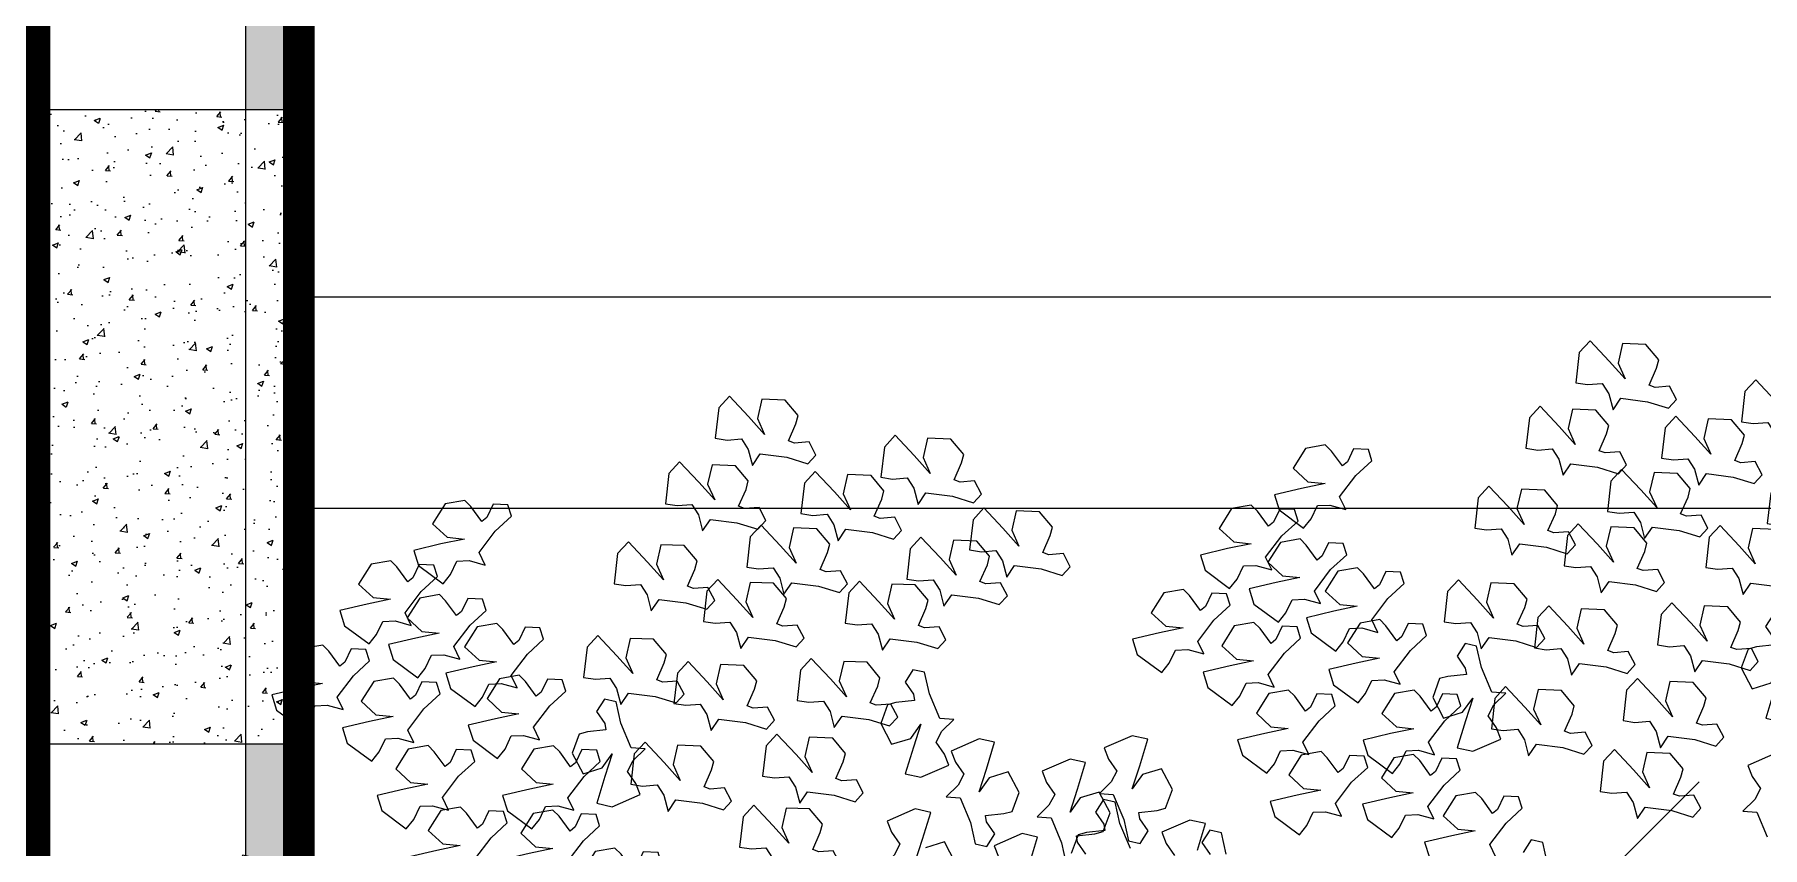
# Model space of a CAD drawing. Header units: metres. Extents: x 14 to 11050, y -346 to 476.
# Drawn here: x 210.912 to 212.547, y -216.539 to -215.77 of the extents above; entities that cross this region are included whole.
import ezdxf

# ---------------------------------------------------------------- set-up
doc = ezdxf.new("R2010")
doc.units = ezdxf.units.M
doc.linetypes.add('0', pattern=[0])
doc.linetypes.add('HIDDEN2', pattern=[0.1875, 0.125, -0.0625])
doc.layers.get('0').update_dxf_attribs({"color": 250, "linetype": '0', "lineweight": 20})
for name, color, linetype, lineweight in [('A-WALL', 250, 'Continuous', 20), ('ARBOLES', 86, 'Continuous', 0), ('baños', 140, 'Continuous', 0), ('Columnas', 7, 'Continuous', 18), ('piso', 253, 'Continuous', 0)]:
    doc.layers.add(name, color=color, linetype=linetype, lineweight=lineweight)
doc.layers.add('HATCH', color=8, linetype='Continuous')
doc.layers.add('RELLENO SECCION', color=8, linetype='Continuous', lineweight=0, transparency=0.4)
doc.layers.add('REVESTIMIENTO EXTERIOR', color=7, linetype='Continuous', lineweight=5, true_color=0xffdebd)
doc.layers.add('Techos 1', color=7, linetype='HIDDEN2', lineweight=9, true_color=0x42391a)
doc.styles.get("Standard").update_dxf_attribs({"font": 'arial.ttf', "height": 0.1875})

# ---------------------------------------------------------------- blocks, each defined once
blk = doc.blocks.new('A$C89702949')
at = {"layer": 'HATCH'}
h = blk.add_hatch(dxfattribs=at)
h.set_pattern_fill('AR-CONC', color=256, scale=0.00032)
h.set_pattern_definition([(50, (114.33107, 55.238796), (0.058299094, -0.005100507), [0.006096, -0.067056]), (355, (114.33107, 55.238796), (-0.011277895, 0.06113819), [0.0048768, -0.053644987]), (100.451445, (114.33593, 55.23837), (0.0470212, 0.05603768), [0.005180803, -0.056988878]), (46.1842, (114.33107, 55.25505), (0.086745293, -0.013453545), [0.009144, -0.100584]), (96.63556, (114.3383, 55.25393), (0.075969323, 0.07917636), [0.00777121, -0.085483395]), (351.18415, (114.33107, 55.25505), (0.07596932, 0.07917636), [0.00731519, -0.080467114]), (21, (114.3392, 55.25099), (0.048516605, -0.032724863), [0.006096, -0.067056]), (326, (114.3392, 55.25099), (0.01977665, 0.05894015), [0.0048768, -0.0536448]), (71.451445, (114.34324, 55.24826), (0.068293254, 0.026215286), [0.005180803, -0.05698878]), (37.5, (114.331071, 55.238796), (0.000988353, 0.0270576124), [0, -0.05299456, 0, -0.0544576, 0, -0.053848]), (7.5, (114.33107, 55.238796), (0.021382292, 0.032057784), [0, -0.03104896, 0, -0.05177536, 0, -0.0205232]), (327.5, (114.312946, 55.238796), (0.0433889905, -0.001833198), [0, -0.02032, 0, -0.0633984, 0, -0.0841248]), (317.5, (114.304818, 55.238796), (0.047401338, 0.008136477), [0, -0.026416, 0, -0.04210304, 0, -0.0597408])])
h.paths.add_polyline_path([(2.3, 1.6), (2.55, 1.6), (2.55, 2.2), (2.3, 2.2)])
at = {"layer": 'Columnas'}
blk.add_lwpolyline([(2.3, 1.6), (2.55, 1.6), (2.55, 2.2), (2.3, 2.2)], close=True, dxfattribs=at)
blk = doc.blocks.new('PL BASE 2N NASAS 09')
at = {"layer": 'RELLENO SECCION', "true_color": 0xc7c8ca}
h = blk.add_hatch(color=9, dxfattribs=at)
h.dxf.hatch_style = 1
h.paths.add_polyline_path([(161.1975, -19.8008), (161.1475, -19.8008), (161.1475, -23.0008), (161.1975, -23.0008)])
h.paths.add_polyline_path([(161.1975, -23.6008), (161.1475, -23.6008), (161.1475, -25.0117), (161.1975, -24.9617)])
edge = h.paths.add_edge_path()
edge.add_line((161.1975, -24.962), (161.1799, -24.9794))
edge.add_line((161.1799, -24.9794), (161.1475, -25.0117))
edge.add_line((161.1475, -25.0117), (161.1475, -25.2117))
edge.add_line((161.1475, -25.2117), (161.1575, -25.2117))
edge.add_arc((161.1575, -25.1717), 0.04, 270, 360)
edge.add_line((161.1975, -25.1717), (161.1975, -24.962))
at = {"layer": 'A-WALL'}
for p, q in [((161.1975, -25.1717), (161.1975, -19.2179)), ((161.1475, -25.2117), (161.1475, -19.8008))]:
    blk.add_line(p, q, dxfattribs=at)
at = {"layer": 'piso'}
for p, q in [((161.1975, -23.1779), (166.5475, -23.1779)), ((161.1975, -23.3779), (166.5475, -23.3779))]:
    blk.add_line(p, q, dxfattribs=at)
at = {"layer": 'Techos 1'}
blk.add_line((160.0475, -26.1117), (163.9475, -22.2118), dxfattribs=at)
at = {"color": 1}
blk.add_blockref('A$C89702949', (158.6475, -25.2008), dxfattribs=at)
at = {"layer": 'baños', "linetype": 'Continuous', "flags": 8}
for tag, p in [('MODELNUMBER', (167.1329, -5.6306, 0)), ('TRADENAME', (167.1329, -5.6307, 0)), ('PRODUCT', (167.1329, -5.6307, 0)), ('MATERIAL', (167.1329, -5.6307, 0)), ('MODELNUMBER', (168.3076, -5.6306, 0)), ('TRADENAME', (168.3076, -5.6307, 0)), ('PRODUCT', (168.3076, -5.6307, 0)), ('MATERIAL', (168.3076, -5.6307, 0))]:
    blk.add_attdef(tag, p, '', height=0.0000254, rotation=180.0001, dxfattribs=at)
at = {"layer": 'baños', "linetype": 'Continuous'}
for tag, p, rotation in [('MODELNUMBER', (169.2428, -19.7065), 180.0001), ('TRADENAME', (169.2428, -19.7064), 180.0001), ('MATERIAL', (169.243, -19.7063), 180.0001), ('PRODUCT', (169.243, -19.7064), 180.0001), ('MODELNUMBER', (169.9524, -19.7065), 179.9999), ('MATERIAL', (169.9524, -19.7063), 179.9999), ('TRADENAME', (169.9524, -19.7064), 179.9999), ('PRODUCT', (169.9524, -19.7064), 179.9999)]:
    blk.add_attdef(tag, p, '', height=0.0000254, rotation=rotation, dxfattribs=at)
blk = doc.blocks.new('TREES')
at = {"layer": 'ARBOLES', "color": 252, "true_color": 0x8da178}
for p, q in [((-0.02161, 0.17486), (-0.02471, 0.17078)), ((-0.01485, 0.16891), (-0.02161, 0.17486)), ((-0.01112, 0.1749), (-0.01194, 0.16854)), ((-0.00358, 0.17531), (-0.01112, 0.1749)), ((0.00101, 0.17078), (-0.00358, 0.17531)), ((-0.02471, 0.17078), (-0.02491, 0.16095)), ((-0.00918, 0.16367), (-0.01485, 0.16891)), ((-0.01194, 0.16854), (-0.00918, 0.16367)), ((-0.00134, 0.16237), (0.00054, 0.16802)), ((0.00054, 0.16802), (0.00101, 0.17078)), ((0.03271, 0.16734), (0.02961, 0.16326)), ((0.03947, 0.16139), (0.03271, 0.16734)), ((0.0432, 0.16738), (0.04237, 0.16102)), ((0.05074, 0.16779), (0.0432, 0.16738)), ((0.05533, 0.16326), (0.05074, 0.16779)), ((-0.02107, 0.16073), (-0.01644, 0.16153)), ((-0.01644, 0.16153), (-0.014, 0.1584)), ((0.00066, 0.16182), (-0.00134, 0.16237)), ((0.00528, 0.16262), (0.00066, 0.16182)), ((0.00788, 0.15862), (0.00528, 0.16262)), ((0.02961, 0.16326), (0.02941, 0.15343)), ((0.05486, 0.1605), (0.05533, 0.16326)), ((-0.02491, 0.16095), (-0.02107, 0.16073)), ((-0.014, 0.1584), (-0.01216, 0.15338)), ((-0.01216, 0.15338), (-0.01, 0.1573)), ((-0.01, 0.1573), (-0.00136, 0.15702)), ((-0.00136, 0.15702), (0.00556, 0.15556)), ((0.00556, 0.15556), (0.00788, 0.15862)), ((0.04514, 0.15615), (0.03947, 0.16139)), ((0.04237, 0.16102), (0.04514, 0.15615)), ((0.05297, 0.15485), (0.05486, 0.1605)), ((-0.03565, 0.15233), (-0.03874, 0.14824)), ((-0.02889, 0.14637), (-0.03565, 0.15233)), ((-0.02516, 0.15237), (-0.02598, 0.146)), ((-0.01762, 0.15277), (-0.02516, 0.15237)), ((-0.01303, 0.14824), (-0.01762, 0.15277)), ((0.00817, 0.15327), (0.00508, 0.14919)), ((0.01493, 0.14732), (0.00817, 0.15327)), ((0.01866, 0.15331), (0.01784, 0.14695)), ((0.0262, 0.15372), (0.01866, 0.15331)), ((0.03079, 0.14919), (0.0262, 0.15372)), ((0.02941, 0.15343), (0.03325, 0.15321)), ((0.03325, 0.15321), (0.03788, 0.15401)), ((0.03788, 0.15401), (0.04032, 0.15089)), ((0.04032, 0.15089), (0.04215, 0.14586)), ((0.05497, 0.1543), (0.05297, 0.15485)), ((0.0596, 0.1551), (0.05497, 0.1543)), ((0.0622, 0.1511), (0.0596, 0.1551)), ((0.05988, 0.14804), (0.0622, 0.1511)), ((-0.03874, 0.14824), (-0.03895, 0.13841)), ((-0.02321, 0.14113), (-0.02889, 0.14637)), ((-0.02598, 0.146), (-0.02321, 0.14113)), ((-0.01538, 0.13983), (-0.01349, 0.14549)), ((-0.01349, 0.14549), (-0.01303, 0.14824)), ((0.00508, 0.14919), (0.00487, 0.13936)), ((0.02061, 0.14208), (0.01493, 0.14732)), ((0.01784, 0.14695), (0.02061, 0.14208)), ((0.02844, 0.14078), (0.03033, 0.14643)), ((0.03033, 0.14643), (0.03079, 0.14919)), ((0.04215, 0.14586), (0.04432, 0.14978)), ((0.04432, 0.14978), (0.05296, 0.1495)), ((0.05296, 0.1495), (0.05988, 0.14804)), ((0.06337, 0.1467), (0.06028, 0.14261)), ((0.07013, 0.14075), (0.06337, 0.1467)), ((0.07386, 0.14674), (0.07304, 0.14037)), ((0.0814, 0.14715), (0.07386, 0.14674)), ((0.08599, 0.14262), (0.0814, 0.14715)), ((-0.01338, 0.13928), (-0.01538, 0.13983)), ((-0.00875, 0.14008), (-0.01338, 0.13928)), ((-0.00616, 0.13608), (-0.00875, 0.14008)), ((0.00487, 0.13936), (0.00872, 0.13914)), ((0.00872, 0.13914), (0.01334, 0.13994)), ((0.01334, 0.13994), (0.01579, 0.13681)), ((0.03044, 0.14023), (0.02844, 0.14078)), ((0.03507, 0.14103), (0.03044, 0.14023)), ((0.03766, 0.13703), (0.03507, 0.14103)), ((0.06028, 0.14261), (0.06008, 0.13278)), ((0.07581, 0.13551), (0.07013, 0.14075)), ((0.07304, 0.14037), (0.07581, 0.13551)), ((0.08364, 0.13421), (0.08553, 0.13986)), ((0.08553, 0.13986), (0.08599, 0.14262)), ((-0.03895, 0.13841), (-0.0351, 0.1382)), ((-0.0351, 0.1382), (-0.03048, 0.139)), ((-0.03048, 0.139), (-0.02803, 0.13587)), ((-0.02803, 0.13587), (-0.0262, 0.13084)), ((-0.0262, 0.13084), (-0.02404, 0.13476)), ((-0.02404, 0.13476), (-0.01539, 0.13448)), ((-0.01539, 0.13448), (-0.00847, 0.13303)), ((-0.00759, 0.13449), (-0.01069, 0.1304)), ((-0.00847, 0.13303), (-0.00616, 0.13608)), ((-0.00083, 0.12853), (-0.00759, 0.13449)), ((0.0029, 0.13452), (0.00207, 0.12816)), ((0.01044, 0.13493), (0.0029, 0.13452)), ((0.01502, 0.1304), (0.01044, 0.13493)), ((0.01579, 0.13681), (0.01762, 0.13179)), ((0.01762, 0.13179), (0.01978, 0.13571)), ((0.01978, 0.13571), (0.02843, 0.13543)), ((0.02843, 0.13543), (0.03535, 0.13397)), ((0.03535, 0.13397), (0.03766, 0.13703)), ((0.04409, 0.13543), (0.04099, 0.13135)), ((0.05085, 0.12948), (0.04409, 0.13543)), ((0.05458, 0.13547), (0.05376, 0.12911)), ((0.06212, 0.13588), (0.05458, 0.13547)), ((0.06671, 0.13135), (0.06212, 0.13588)), ((0.08564, 0.13366), (0.08364, 0.13421)), ((0.09027, 0.13446), (0.08564, 0.13366)), ((0.09286, 0.13046), (0.09027, 0.13446)), ((-0.10965, 0.13172), (-0.11306, 0.12498)), ((-0.10343, 0.13343), (-0.10965, 0.13172)), ((-0.10127, 0.13165), (-0.10343, 0.13343)), ((-0.09732, 0.12719), (-0.10127, 0.13165)), ((-0.09584, 0.12864), (-0.09732, 0.12719)), ((-0.09422, 0.13305), (-0.09584, 0.12864)), ((-0.08946, 0.1333), (-0.09422, 0.13305)), ((-0.0927, 0.1245), (-0.08797, 0.12976)), ((-0.08797, 0.12976), (-0.08946, 0.1333)), ((-0.01069, 0.1304), (-0.01089, 0.12057)), ((0.00484, 0.12329), (-0.00083, 0.12853)), ((0.00207, 0.12816), (0.00484, 0.12329)), ((0.01456, 0.12764), (0.01502, 0.1304)), ((0.04099, 0.13135), (0.04079, 0.12152)), ((0.05652, 0.12424), (0.05085, 0.12948)), ((0.05376, 0.12911), (0.05652, 0.12424)), ((0.06008, 0.13278), (0.06392, 0.13257)), ((0.06392, 0.13257), (0.06855, 0.13337)), ((0.06436, 0.12294), (0.06624, 0.12859)), ((0.06624, 0.12859), (0.06671, 0.13135)), ((0.06855, 0.13337), (0.07099, 0.13024)), ((0.07099, 0.13024), (0.07282, 0.12521)), ((0.07282, 0.12521), (0.07499, 0.12914)), ((0.07499, 0.12914), (0.08363, 0.12886)), ((0.08363, 0.12886), (0.09055, 0.1274)), ((0.09055, 0.1274), (0.09286, 0.13046)), ((-0.11306, 0.12498), (-0.10796, 0.12109)), ((-0.09726, 0.11716), (-0.0927, 0.1245)), ((-0.04966, 0.12511), (-0.05276, 0.12102)), ((-0.0429, 0.11916), (-0.04966, 0.12511)), ((-0.03917, 0.12515), (-0.04, 0.11878)), ((-0.03163, 0.12556), (-0.03917, 0.12515)), ((-0.02704, 0.12103), (-0.03163, 0.12556)), ((0.01267, 0.12199), (0.01456, 0.12764)), ((0.06636, 0.12239), (0.06436, 0.12294)), ((0.07098, 0.12319), (0.06636, 0.12239)), ((0.07358, 0.11919), (0.07098, 0.12319)), ((-0.10974, 0.11876), (-0.11827, 0.11588)), ((-0.10236, 0.12105), (-0.10974, 0.11876)), ((-0.10796, 0.12109), (-0.10236, 0.12105)), ((-0.09494, 0.11332), (-0.09726, 0.11716)), ((-0.05276, 0.12102), (-0.05296, 0.11119)), ((-0.03723, 0.11392), (-0.0429, 0.11916)), ((-0.04, 0.11878), (-0.03723, 0.11392)), ((-0.0294, 0.11262), (-0.02751, 0.11827)), ((-0.02751, 0.11827), (-0.02704, 0.12103)), ((-0.01089, 0.12057), (-0.00705, 0.12035)), ((-0.00705, 0.12035), (-0.00242, 0.12116)), ((-0.00242, 0.12116), (0.00002, 0.11803)), ((0.00002, 0.11803), (0.00185, 0.113)), ((0.01467, 0.12144), (0.01267, 0.12199)), ((0.0193, 0.12224), (0.01467, 0.12144)), ((0.02189, 0.11824), (0.0193, 0.12224)), ((0.01958, 0.11519), (0.02189, 0.11824)), ((0.02569, 0.11947), (0.02259, 0.11538)), ((0.03245, 0.11351), (0.02569, 0.11947)), ((0.03618, 0.11951), (0.03536, 0.11314)), ((0.04372, 0.11991), (0.03618, 0.11951)), ((0.04079, 0.12152), (0.04463, 0.1213)), ((0.04831, 0.11538), (0.04372, 0.11991)), ((0.04463, 0.1213), (0.04926, 0.1221)), ((0.04926, 0.1221), (0.0517, 0.11897)), ((0.0517, 0.11897), (0.05354, 0.11394)), ((0.05354, 0.11394), (0.0557, 0.11787)), ((0.0557, 0.11787), (0.06434, 0.11759)), ((0.06434, 0.11759), (0.07126, 0.11613)), ((0.07126, 0.11613), (0.07358, 0.11919)), ((-0.12535, 0.11184), (-0.13157, 0.11013)), ((-0.12319, 0.11006), (-0.12535, 0.11184)), ((-0.11827, 0.11588), (-0.11628, 0.11116)), ((-0.11614, 0.11146), (-0.11776, 0.10705)), ((-0.11138, 0.11171), (-0.11614, 0.11146)), ((-0.10989, 0.10817), (-0.11138, 0.11171)), ((-0.10577, 0.10929), (-0.10414, 0.11369)), ((-0.10414, 0.11369), (-0.10021, 0.11425)), ((-0.10021, 0.11425), (-0.09494, 0.11332)), ((-0.04912, 0.11098), (-0.04449, 0.11178)), ((-0.04449, 0.11178), (-0.04205, 0.10865)), ((-0.0274, 0.11207), (-0.0294, 0.11262)), ((-0.02277, 0.11287), (-0.0274, 0.11207)), ((-0.02296, 0.11163), (-0.02316, 0.1018)), ((-0.01986, 0.11572), (-0.02296, 0.11163)), ((-0.02017, 0.10887), (-0.02277, 0.11287)), ((-0.0131, 0.10977), (-0.01986, 0.11572)), ((-0.00937, 0.11576), (-0.01019, 0.10939)), ((-0.00183, 0.11616), (-0.00937, 0.11576)), ((0.00276, 0.11163), (-0.00183, 0.11616)), ((0.00185, 0.113), (0.00402, 0.11692)), ((0.00229, 0.10888), (0.00276, 0.11163)), ((0.00402, 0.11692), (0.01266, 0.11664)), ((0.01266, 0.11664), (0.01958, 0.11519)), ((0.02259, 0.11538), (0.02239, 0.10555)), ((0.03812, 0.10827), (0.03245, 0.11351)), ((0.03536, 0.11314), (0.03812, 0.10827)), ((0.04596, 0.10697), (0.04784, 0.11263)), ((0.04784, 0.11263), (0.04831, 0.11538)), ((-0.13157, 0.11013), (-0.13498, 0.10339)), ((-0.11924, 0.1056), (-0.12319, 0.11006)), ((-0.11776, 0.10705), (-0.11924, 0.1056)), ((-0.11628, 0.11116), (-0.10787, 0.10607)), ((-0.11462, 0.10291), (-0.10989, 0.10817)), ((-0.10787, 0.10607), (-0.10577, 0.10929)), ((-0.05296, 0.11119), (-0.04912, 0.11098)), ((-0.04205, 0.10865), (-0.04022, 0.10362)), ((-0.04022, 0.10362), (-0.03805, 0.10755)), ((-0.03805, 0.10755), (-0.02941, 0.10727)), ((-0.02941, 0.10727), (-0.02249, 0.10581)), ((-0.02249, 0.10581), (-0.02017, 0.10887)), ((-0.00743, 0.10452), (-0.0131, 0.10977)), ((-0.01019, 0.10939), (-0.00743, 0.10452)), ((0.00041, 0.10322), (0.00229, 0.10888)), ((0.02623, 0.10534), (0.03086, 0.10614)), ((0.03086, 0.10614), (0.0333, 0.10301)), ((0.04795, 0.10642), (0.04596, 0.10697)), ((0.05258, 0.10722), (0.04795, 0.10642)), ((0.05518, 0.10322), (0.05258, 0.10722)), ((-0.13498, 0.10339), (-0.12988, 0.0995)), ((-0.11918, 0.09557), (-0.11462, 0.10291)), ((-0.11491, 0.10075), (-0.11833, 0.09402)), ((-0.10869, 0.10246), (-0.11491, 0.10075)), ((-0.10654, 0.10068), (-0.10869, 0.10246)), ((-0.10259, 0.09622), (-0.10654, 0.10068)), ((-0.09949, 0.10209), (-0.10111, 0.09768)), ((-0.09473, 0.10233), (-0.09949, 0.10209)), ((-0.09324, 0.0988), (-0.09473, 0.10233)), ((-0.02316, 0.1018), (-0.01932, 0.10159)), ((-0.01932, 0.10159), (-0.01469, 0.10239)), ((-0.01469, 0.10239), (-0.01225, 0.09926)), ((0.0024, 0.10267), (0.00041, 0.10322)), ((0.00703, 0.10347), (0.0024, 0.10267)), ((0.00963, 0.09947), (0.00703, 0.10347)), ((0.02239, 0.10555), (0.02623, 0.10534)), ((0.0333, 0.10301), (0.03514, 0.09798)), ((0.03514, 0.09798), (0.0373, 0.1019)), ((0.0373, 0.1019), (0.04594, 0.10162)), ((0.04594, 0.10162), (0.05286, 0.10017)), ((0.05286, 0.10017), (0.05518, 0.10322)), ((-0.13166, 0.09717), (-0.14019, 0.09429)), ((-0.12428, 0.09946), (-0.13166, 0.09717)), ((-0.12988, 0.0995), (-0.12428, 0.09946)), ((-0.11686, 0.09173), (-0.11918, 0.09557)), ((-0.10111, 0.09768), (-0.10259, 0.09622)), ((-0.09796, 0.09354), (-0.09324, 0.0988)), ((-0.08941, 0.09494), (-0.09563, 0.09324)), ((-0.08726, 0.09316), (-0.08941, 0.09494)), ((-0.07545, 0.09481), (-0.08021, 0.09457)), ((-0.07396, 0.09128), (-0.07545, 0.09481)), ((-0.01225, 0.09926), (-0.01041, 0.09423)), ((-0.01041, 0.09423), (-0.00825, 0.09816)), ((-0.00825, 0.09816), (0.00039, 0.09787)), ((0.00039, 0.09787), (0.00731, 0.09642)), ((0.00731, 0.09642), (0.00963, 0.09947)), ((-0.14019, 0.09429), (-0.1382, 0.08957)), ((-0.1382, 0.08957), (-0.12979, 0.08448)), ((-0.12768, 0.0877), (-0.12606, 0.0921)), ((-0.12606, 0.0921), (-0.12213, 0.09266)), ((-0.12213, 0.09266), (-0.11686, 0.09173)), ((-0.11833, 0.09402), (-0.11323, 0.09013)), ((-0.10763, 0.09009), (-0.11501, 0.08779)), ((-0.11323, 0.09013), (-0.10763, 0.09009)), ((-0.10253, 0.08619), (-0.09796, 0.09354)), ((-0.09563, 0.09324), (-0.09905, 0.0865)), ((-0.0833, 0.0887), (-0.08726, 0.09316)), ((-0.08183, 0.09016), (-0.0833, 0.0887)), ((-0.08021, 0.09457), (-0.08183, 0.09016)), ((-0.07868, 0.08602), (-0.07396, 0.09128)), ((-0.05976, 0.09004), (-0.05996, 0.08021)), ((-0.05666, 0.09413), (-0.05976, 0.09004)), ((-0.0499, 0.08818), (-0.05666, 0.09413)), ((-0.04617, 0.09417), (-0.04699, 0.0878)), ((-0.03863, 0.09457), (-0.04617, 0.09417)), ((-0.03404, 0.09004), (-0.03863, 0.09457)), ((-0.03451, 0.08729), (-0.03404, 0.09004)), ((0.01256, 0.09318), (0.00946, 0.08909)), ((0.01932, 0.08723), (0.01256, 0.09318)), ((0.02305, 0.09322), (0.02222, 0.08685)), ((0.03059, 0.09363), (0.02305, 0.09322)), ((0.03517, 0.08909), (0.03059, 0.09363)), ((0.04553, 0.09265), (0.04337, 0.0884)), ((0.04934, 0.09217), (0.04553, 0.09265)), ((0.05154, 0.08545), (0.04934, 0.09217)), ((-0.12979, 0.08448), (-0.12768, 0.0877)), ((-0.11501, 0.08779), (-0.12354, 0.08492)), ((-0.12354, 0.08492), (-0.12155, 0.08019)), ((-0.10021, 0.08235), (-0.10253, 0.08619)), ((-0.09905, 0.0865), (-0.09394, 0.08261)), ((-0.08324, 0.07867), (-0.07868, 0.08602)), ((-0.04423, 0.08293), (-0.0499, 0.08818)), ((-0.04699, 0.0878), (-0.04423, 0.08293)), ((-0.03639, 0.08163), (-0.03451, 0.08729)), ((-0.02998, 0.0844), (-0.03018, 0.07457)), ((-0.02688, 0.08848), (-0.02998, 0.0844)), ((-0.02012, 0.08253), (-0.02688, 0.08848)), ((-0.01639, 0.08852), (-0.01721, 0.08216)), ((-0.00885, 0.08893), (-0.01639, 0.08852)), ((-0.00426, 0.0844), (-0.00885, 0.08893)), ((-0.00472, 0.08164), (-0.00426, 0.0844)), ((0.00946, 0.08909), (0.00926, 0.07926)), ((0.02499, 0.08198), (0.01932, 0.08723)), ((0.02222, 0.08685), (0.02499, 0.08198)), ((0.03282, 0.08069), (0.03471, 0.08634)), ((0.03471, 0.08634), (0.03517, 0.08909)), ((0.04337, 0.0884), (0.04638, 0.08479)), ((0.04638, 0.08479), (0.0469, 0.08279)), ((0.05561, 0.07782), (0.05154, 0.08545)), ((-0.15083, 0.08104), (-0.15425, 0.07431)), ((-0.14461, 0.08275), (-0.15083, 0.08104)), ((-0.14246, 0.08097), (-0.14461, 0.08275)), ((-0.13851, 0.07651), (-0.14246, 0.08097)), ((-0.13541, 0.08237), (-0.13703, 0.07796)), ((-0.13065, 0.08262), (-0.13541, 0.08237)), ((-0.13388, 0.07382), (-0.12916, 0.07909)), ((-0.12916, 0.07909), (-0.13065, 0.08262)), ((-0.12155, 0.08019), (-0.11314, 0.0751)), ((-0.11314, 0.0751), (-0.11103, 0.07832)), ((-0.11103, 0.07832), (-0.10941, 0.08273)), ((-0.10941, 0.08273), (-0.10548, 0.08328)), ((-0.10548, 0.08328), (-0.10021, 0.08235)), ((-0.09572, 0.08028), (-0.10426, 0.0774)), ((-0.08835, 0.08257), (-0.09572, 0.08028)), ((-0.09394, 0.08261), (-0.08835, 0.08257)), ((-0.08066, 0.07898), (-0.08688, 0.07727)), ((-0.08093, 0.07484), (-0.08324, 0.07867)), ((-0.07851, 0.0772), (-0.08066, 0.07898)), ((-0.07146, 0.0786), (-0.07308, 0.07419)), ((-0.0667, 0.07885), (-0.07146, 0.0786)), ((-0.06521, 0.07532), (-0.0667, 0.07885)), ((-0.05996, 0.08021), (-0.05612, 0.08)), ((-0.05612, 0.08), (-0.05149, 0.0808)), ((-0.05149, 0.0808), (-0.04905, 0.07767)), ((-0.0344, 0.08108), (-0.03639, 0.08163)), ((-0.02977, 0.08188), (-0.0344, 0.08108)), ((-0.02717, 0.07788), (-0.02977, 0.08188)), ((-0.01445, 0.07729), (-0.02012, 0.08253)), ((-0.01721, 0.08216), (-0.01445, 0.07729)), ((-0.00661, 0.07599), (-0.00472, 0.08164)), ((0.00926, 0.07926), (0.0131, 0.07905)), ((0.0131, 0.07905), (0.01773, 0.07985)), ((0.01773, 0.07985), (0.02017, 0.07672)), ((0.03482, 0.08013), (0.03282, 0.08069)), ((0.03945, 0.08094), (0.03482, 0.08013)), ((0.03844, 0.08062), (0.03681, 0.07438)), ((0.04106, 0.08159), (0.03844, 0.08062)), ((0.04205, 0.07694), (0.03945, 0.08094)), ((0.0469, 0.08279), (0.04106, 0.08159)), ((0.11789, 0.07807), (0.10928, 0.07333)), ((0.12298, 0.07743), (0.11789, 0.07807)), ((-0.15425, 0.07431), (-0.14915, 0.07041)), ((-0.13703, 0.07796), (-0.13851, 0.07651)), ((-0.13844, 0.06648), (-0.13388, 0.07382)), ((-0.12718, 0.07257), (-0.1306, 0.06584)), ((-0.12096, 0.07428), (-0.12718, 0.07257)), ((-0.11881, 0.0725), (-0.12096, 0.07428)), ((-0.11486, 0.06804), (-0.11881, 0.0725)), ((-0.11176, 0.0739), (-0.11338, 0.0695)), ((-0.107, 0.07415), (-0.11176, 0.0739)), ((-0.10551, 0.07062), (-0.107, 0.07415)), ((-0.10426, 0.0774), (-0.10227, 0.07267)), ((-0.10227, 0.07267), (-0.09385, 0.06758)), ((-0.09175, 0.0708), (-0.09013, 0.07521)), ((-0.08688, 0.07727), (-0.0903, 0.07054)), ((-0.09013, 0.07521), (-0.0862, 0.07576)), ((-0.0862, 0.07576), (-0.08093, 0.07484)), ((-0.07456, 0.07274), (-0.07851, 0.0772)), ((-0.07308, 0.07419), (-0.07456, 0.07274)), ((-0.06993, 0.07005), (-0.06521, 0.07532)), ((-0.0526, 0.07388), (-0.05477, 0.06963)), ((-0.0488, 0.0734), (-0.0526, 0.07388)), ((-0.04905, 0.07767), (-0.04722, 0.07264)), ((-0.0466, 0.06668), (-0.0488, 0.0734)), ((-0.04722, 0.07264), (-0.04505, 0.07657)), ((-0.04505, 0.07657), (-0.03641, 0.07628)), ((-0.03641, 0.07628), (-0.02949, 0.07483)), ((-0.03018, 0.07457), (-0.02634, 0.07435)), ((-0.02949, 0.07483), (-0.02717, 0.07788)), ((-0.02634, 0.07435), (-0.02171, 0.07515)), ((-0.02171, 0.07515), (-0.01926, 0.07202)), ((-0.00461, 0.07544), (-0.00661, 0.07599)), ((0.00002, 0.07624), (-0.00461, 0.07544)), ((0.00261, 0.07224), (0.00002, 0.07624)), ((0.02017, 0.07672), (0.022, 0.07169)), ((0.022, 0.07169), (0.02417, 0.07562)), ((0.02417, 0.07562), (0.03281, 0.07534)), ((0.03281, 0.07534), (0.03973, 0.07388)), ((0.03681, 0.07438), (0.04093, 0.06805)), ((0.03973, 0.07388), (0.04205, 0.07694)), ((0.04686, 0.07052), (0.04969, 0.07535)), ((0.04969, 0.07535), (0.04799, 0.06782)), ((0.05517, 0.07013), (0.05666, 0.07381)), ((0.0601, 0.07791), (0.05561, 0.07782)), ((0.05666, 0.07381), (0.0601, 0.07791)), ((0.06883, 0.07244), (0.06021, 0.0677)), ((0.07391, 0.0718), (0.06883, 0.07244)), ((0.10928, 0.07333), (0.11102, 0.06989)), ((0.12121, 0.0686), (0.12298, 0.07743)), ((-0.15093, 0.06808), (-0.15946, 0.0652)), ((-0.14355, 0.07037), (-0.15093, 0.06808)), ((-0.14915, 0.07041), (-0.14355, 0.07037)), ((-0.11338, 0.0695), (-0.11486, 0.06804)), ((-0.11023, 0.06535), (-0.10551, 0.07062)), ((-0.09385, 0.06758), (-0.09175, 0.0708)), ((-0.0903, 0.07054), (-0.0852, 0.06664)), ((-0.07449, 0.06271), (-0.06993, 0.07005)), ((-0.05477, 0.06963), (-0.05176, 0.06602)), ((-0.01926, 0.07202), (-0.01743, 0.06699)), ((-0.01743, 0.06699), (-0.01527, 0.07092)), ((-0.01527, 0.07092), (-0.00663, 0.07064)), ((-0.00663, 0.07064), (0.00029, 0.06918)), ((0.00029, 0.06918), (0.00261, 0.07224)), ((0.00379, 0.06784), (0.00069, 0.06375)), ((0.01055, 0.06189), (0.00379, 0.06784)), ((0.01428, 0.06788), (0.01346, 0.06151)), ((0.02182, 0.06829), (0.01428, 0.06788)), ((0.02641, 0.06375), (0.02182, 0.06829)), ((0.04093, 0.06805), (0.04686, 0.07052)), ((0.04799, 0.06782), (0.04621, 0.05899)), ((0.05818, 0.06652), (0.05517, 0.07013)), ((0.06021, 0.0677), (0.06195, 0.06427)), ((0.07214, 0.06297), (0.07391, 0.0718)), ((0.09863, 0.06869), (0.09001, 0.06395)), ((0.10372, 0.06805), (0.09863, 0.06869)), ((0.10194, 0.05922), (0.10372, 0.06805)), ((0.11102, 0.06989), (0.11402, 0.06628)), ((0.1195, 0.06106), (0.12121, 0.0686)), ((0.12826, 0.06836), (0.12234, 0.06589)), ((0.13238, 0.06204), (0.12826, 0.06836)), ((-0.15946, 0.0652), (-0.15747, 0.06048)), ((-0.14695, 0.05861), (-0.14533, 0.06302)), ((-0.14533, 0.06302), (-0.1414, 0.06357)), ((-0.1414, 0.06357), (-0.13613, 0.06264)), ((-0.13613, 0.06264), (-0.13844, 0.06648)), ((-0.1306, 0.06584), (-0.1255, 0.06194)), ((-0.1199, 0.0619), (-0.12728, 0.05961)), ((-0.1255, 0.06194), (-0.1199, 0.0619)), ((-0.1148, 0.05801), (-0.11023, 0.06535)), ((-0.08697, 0.06431), (-0.09551, 0.06143)), ((-0.09551, 0.06143), (-0.09352, 0.05671)), ((-0.0796, 0.0666), (-0.08697, 0.06431)), ((-0.0852, 0.06664), (-0.0796, 0.0666)), ((-0.07218, 0.05887), (-0.07449, 0.06271)), ((-0.0597, 0.06185), (-0.06133, 0.05561)), ((-0.05708, 0.06282), (-0.0597, 0.06185)), ((-0.05124, 0.06402), (-0.05708, 0.06282)), ((-0.05176, 0.06602), (-0.05124, 0.06402)), ((-0.04252, 0.05906), (-0.0466, 0.06668)), ((-0.03826, 0.06127), (-0.04136, 0.05718)), ((-0.0315, 0.05532), (-0.03826, 0.06127)), ((-0.02777, 0.06131), (-0.02859, 0.05494)), ((-0.02023, 0.06172), (-0.02777, 0.06131)), ((-0.01564, 0.05718), (-0.02023, 0.06172)), ((0.00069, 0.06375), (0.00049, 0.05392)), ((0.01622, 0.05665), (0.01055, 0.06189)), ((0.01346, 0.06151), (0.01622, 0.05665)), ((0.02594, 0.061), (0.02641, 0.06375)), ((0.0513, 0.05835), (0.05991, 0.06309)), ((0.05991, 0.06309), (0.05818, 0.06652)), ((0.06195, 0.06427), (0.06496, 0.06066)), ((0.07044, 0.05544), (0.07214, 0.06297)), ((0.07919, 0.06274), (0.07327, 0.06027)), ((0.08332, 0.05641), (0.07919, 0.06274)), ((0.09001, 0.06395), (0.09175, 0.06052)), ((0.11254, 0.0626), (0.1091, 0.0585)), ((0.11402, 0.06628), (0.11254, 0.0626)), ((0.12234, 0.06589), (0.1195, 0.06106)), ((0.13075, 0.0558), (0.13238, 0.06204)), ((-0.15747, 0.06048), (-0.14906, 0.05539)), ((-0.14906, 0.05539), (-0.14695, 0.05861)), ((-0.12728, 0.05961), (-0.13581, 0.05674)), ((-0.13581, 0.05674), (-0.13382, 0.05201)), ((-0.11248, 0.05417), (-0.1148, 0.05801)), ((-0.09352, 0.05671), (-0.08511, 0.05162)), ((-0.083, 0.05484), (-0.08138, 0.05925)), ((-0.08138, 0.05925), (-0.07745, 0.0598)), ((-0.07745, 0.0598), (-0.07218, 0.05887)), ((-0.06751, 0.05739), (-0.07373, 0.05568)), ((-0.06536, 0.05561), (-0.06751, 0.05739)), ((-0.05831, 0.05701), (-0.05993, 0.0526)), ((-0.05355, 0.05726), (-0.05831, 0.05701)), ((-0.05206, 0.05373), (-0.05355, 0.05726)), ((-0.05128, 0.05175), (-0.04845, 0.05658)), ((-0.04845, 0.05658), (-0.05015, 0.04905)), ((-0.03804, 0.05914), (-0.04252, 0.05906)), ((-0.04136, 0.05718), (-0.04156, 0.04735)), ((-0.04148, 0.05504), (-0.03804, 0.05914)), ((-0.01611, 0.05443), (-0.01564, 0.05718)), ((0.02406, 0.05535), (0.02594, 0.061)), ((0.04621, 0.05899), (0.0513, 0.05835)), ((0.06347, 0.05698), (0.06003, 0.05288)), ((0.06496, 0.06066), (0.06347, 0.05698)), ((0.07327, 0.06027), (0.07044, 0.05544)), ((0.08168, 0.05017), (0.08332, 0.05641)), ((0.09175, 0.06052), (0.09476, 0.05691)), ((0.09476, 0.05691), (0.09327, 0.05323)), ((0.10024, 0.05169), (0.10194, 0.05922)), ((0.10307, 0.05652), (0.10024, 0.05169)), ((0.109, 0.05899), (0.10307, 0.05652)), ((0.11312, 0.05266), (0.109, 0.05899)), ((0.1091, 0.0585), (0.11358, 0.05859)), ((0.11358, 0.05859), (0.11766, 0.05097)), ((0.12814, 0.05482), (0.13075, 0.0558)), ((-0.13382, 0.05201), (-0.12541, 0.04692)), ((-0.12541, 0.04692), (-0.1233, 0.05014)), ((-0.1233, 0.05014), (-0.12168, 0.05455)), ((-0.12168, 0.05455), (-0.11775, 0.0551)), ((-0.11775, 0.0551), (-0.11248, 0.05417)), ((-0.11403, 0.05193), (-0.11745, 0.0452)), ((-0.10781, 0.05364), (-0.11403, 0.05193)), ((-0.10566, 0.05186), (-0.10781, 0.05364)), ((-0.1017, 0.0474), (-0.10566, 0.05186)), ((-0.09861, 0.05326), (-0.10023, 0.04885)), ((-0.09385, 0.05351), (-0.09861, 0.05326)), ((-0.09236, 0.04998), (-0.09385, 0.05351)), ((-0.08511, 0.05162), (-0.083, 0.05484)), ((-0.07373, 0.05568), (-0.07715, 0.04895)), ((-0.0614, 0.05115), (-0.06536, 0.05561)), ((-0.05993, 0.0526), (-0.0614, 0.05115)), ((-0.06133, 0.05561), (-0.0572, 0.04928)), ((-0.0572, 0.04928), (-0.05128, 0.05175)), ((-0.05678, 0.04846), (-0.05206, 0.05373)), ((-0.04297, 0.05136), (-0.04148, 0.05504)), ((-0.03996, 0.04775), (-0.04297, 0.05136)), ((-0.02583, 0.05007), (-0.0315, 0.05532)), ((-0.02859, 0.05494), (-0.02583, 0.05007)), ((-0.01799, 0.04878), (-0.01611, 0.05443)), ((0.00049, 0.05392), (0.00433, 0.05371)), ((0.00433, 0.05371), (0.00896, 0.05451)), ((0.00896, 0.05451), (0.0114, 0.05138)), ((0.0114, 0.05138), (0.01324, 0.04635)), ((0.01324, 0.04635), (0.0154, 0.05028)), ((0.0154, 0.05028), (0.02404, 0.05)), ((0.02605, 0.0548), (0.02406, 0.05535)), ((0.03068, 0.0556), (0.02605, 0.0548)), ((0.03328, 0.0516), (0.03068, 0.0556)), ((0.03096, 0.04854), (0.03328, 0.0516)), ((0.06003, 0.05288), (0.06451, 0.05297)), ((0.06451, 0.05297), (0.06859, 0.04534)), ((0.07907, 0.0492), (0.08168, 0.05017)), ((0.09327, 0.05323), (0.08983, 0.04913)), ((0.11149, 0.04642), (0.11312, 0.05266)), ((0.11766, 0.05097), (0.11986, 0.04424)), ((0.1223, 0.05363), (0.12814, 0.05482)), ((0.12282, 0.05162), (0.1223, 0.05363)), ((0.12583, 0.04801), (0.12282, 0.05162)), ((0.13893, 0.05273), (0.13031, 0.04799)), ((0.14402, 0.05209), (0.13893, 0.05273)), ((0.14224, 0.04326), (0.14402, 0.05209)), ((-0.11745, 0.0452), (-0.11235, 0.0413)), ((-0.10023, 0.04885), (-0.1017, 0.0474)), ((-0.10164, 0.03737), (-0.09708, 0.04471)), ((-0.09708, 0.04471), (-0.09236, 0.04998)), ((-0.07715, 0.04895), (-0.07204, 0.04505)), ((-0.06645, 0.04501), (-0.07382, 0.04272)), ((-0.07204, 0.04505), (-0.06645, 0.04501)), ((-0.06134, 0.04112), (-0.05678, 0.04846)), ((-0.05015, 0.04905), (-0.05193, 0.04022)), ((-0.04156, 0.04735), (-0.03772, 0.04714)), ((-0.03822, 0.04432), (-0.03996, 0.04775)), ((-0.03772, 0.04714), (-0.03309, 0.04794)), ((-0.03309, 0.04794), (-0.03065, 0.04481)), ((-0.03065, 0.04481), (-0.02881, 0.03978)), ((-0.016, 0.04822), (-0.01799, 0.04878)), ((-0.01137, 0.04902), (-0.016, 0.04822)), ((-0.00877, 0.04502), (-0.01137, 0.04902)), ((-0.01109, 0.04197), (-0.00877, 0.04502)), ((0.01657, 0.04482), (0.00903, 0.04442)), ((0.02116, 0.04029), (0.01657, 0.04482)), ((0.02404, 0.05), (0.03096, 0.04854)), ((0.05043, 0.04803), (0.04181, 0.04329)), ((0.05551, 0.04739), (0.05043, 0.04803)), ((0.05374, 0.03856), (0.05551, 0.04739)), ((0.06859, 0.04534), (0.07079, 0.03862)), ((0.07323, 0.048), (0.07907, 0.0492)), ((0.07375, 0.046), (0.07323, 0.048)), ((0.07676, 0.04239), (0.07375, 0.046)), ((0.08983, 0.04913), (0.09431, 0.04922)), ((0.09431, 0.04922), (0.09839, 0.04159)), ((0.10303, 0.04425), (0.10887, 0.04545)), ((0.10887, 0.04545), (0.11149, 0.04642)), ((0.12366, 0.04377), (0.12583, 0.04801)), ((0.13031, 0.04799), (0.13205, 0.04455)), ((-0.10675, 0.04126), (-0.11412, 0.03897)), ((-0.11235, 0.0413), (-0.10675, 0.04126)), ((-0.07382, 0.04272), (-0.08236, 0.03984)), ((-0.08236, 0.03984), (-0.08037, 0.03512)), ((-0.05903, 0.03728), (-0.06134, 0.04112)), ((-0.05193, 0.04022), (-0.04684, 0.03958)), ((-0.04684, 0.03958), (-0.03822, 0.04432)), ((-0.02881, 0.03978), (-0.02665, 0.04371)), ((-0.02665, 0.04371), (-0.01801, 0.04343)), ((-0.01801, 0.04343), (-0.01109, 0.04197)), ((-0.00456, 0.04029), (-0.00476, 0.03046)), ((-0.00146, 0.04438), (-0.00456, 0.04029)), ((0.0053, 0.03842), (-0.00146, 0.04438)), ((0.00903, 0.04442), (0.00821, 0.03805)), ((0.02069, 0.03754), (0.02116, 0.04029)), ((0.04181, 0.04329), (0.04355, 0.03986)), ((0.04355, 0.03986), (0.04656, 0.03625)), ((0.07459, 0.03814), (0.07676, 0.04239)), ((0.08548, 0.04333), (0.07686, 0.03859)), ((0.09057, 0.04269), (0.08548, 0.04333)), ((0.08879, 0.03386), (0.09057, 0.04269)), ((0.09839, 0.04159), (0.10059, 0.03487)), ((0.10355, 0.04225), (0.10303, 0.04425)), ((0.10656, 0.03864), (0.10355, 0.04225)), ((0.11986, 0.04424), (0.12366, 0.04377)), ((0.13205, 0.04455), (0.13506, 0.04094)), ((-0.11412, 0.03897), (-0.12266, 0.03609)), ((-0.12266, 0.03609), (-0.12067, 0.03137)), ((-0.11015, 0.0295), (-0.10853, 0.03391)), ((-0.10853, 0.03391), (-0.1046, 0.03446)), ((-0.1046, 0.03446), (-0.09933, 0.03353)), ((-0.09554, 0.03487), (-0.10176, 0.03316)), ((-0.09933, 0.03353), (-0.10164, 0.03737)), ((-0.09339, 0.03309), (-0.09554, 0.03487)), ((-0.08634, 0.03449), (-0.08796, 0.03009)), ((-0.08158, 0.03474), (-0.08634, 0.03449)), ((-0.08009, 0.03121), (-0.08158, 0.03474)), ((-0.08037, 0.03512), (-0.07195, 0.03003)), ((-0.07198, 0.03504), (-0.0754, 0.0283)), ((-0.06576, 0.03674), (-0.07198, 0.03504)), ((-0.06985, 0.03325), (-0.06823, 0.03766)), ((-0.06823, 0.03766), (-0.0643, 0.03821)), ((-0.06361, 0.03497), (-0.06576, 0.03674)), ((-0.0643, 0.03821), (-0.05903, 0.03728)), ((-0.05965, 0.03051), (-0.06361, 0.03497)), ((-0.05656, 0.03637), (-0.05818, 0.03196)), ((-0.0518, 0.03662), (-0.05656, 0.03637)), ((-0.05031, 0.03308), (-0.0518, 0.03662)), ((0.01097, 0.03318), (0.0053, 0.03842)), ((0.00821, 0.03805), (0.01097, 0.03318)), ((0.01881, 0.03188), (0.02069, 0.03754)), ((0.04656, 0.03625), (0.04507, 0.03257)), ((0.05203, 0.03103), (0.05374, 0.03856)), ((0.06079, 0.03833), (0.05487, 0.03585)), ((0.06491, 0.032), (0.06079, 0.03833)), ((0.07079, 0.03862), (0.07459, 0.03814)), ((0.07686, 0.03859), (0.0786, 0.03516)), ((-0.12067, 0.03137), (-0.11226, 0.02628)), ((-0.11226, 0.02628), (-0.11015, 0.0295)), ((-0.10176, 0.03316), (-0.10518, 0.02643)), ((-0.08944, 0.02863), (-0.09339, 0.03309)), ((-0.08796, 0.03009), (-0.08944, 0.02863)), ((-0.08481, 0.02594), (-0.08009, 0.03121)), ((-0.0754, 0.0283), (-0.07029, 0.02441)), ((-0.07195, 0.03003), (-0.06985, 0.03325)), ((-0.05818, 0.03196), (-0.05965, 0.03051)), ((-0.05503, 0.02782), (-0.05031, 0.03308)), ((-0.00476, 0.03046), (-0.00092, 0.03025)), ((-0.00092, 0.03025), (0.00371, 0.03105)), ((0.00371, 0.03105), (0.00615, 0.02792)), ((0.00615, 0.02792), (0.00799, 0.02289)), ((0.02081, 0.03133), (0.01881, 0.03188)), ((0.02543, 0.03213), (0.02081, 0.03133)), ((0.02803, 0.02813), (0.02543, 0.03213)), ((0.02571, 0.02508), (0.02803, 0.02813)), ((0.04507, 0.03257), (0.04163, 0.02847)), ((0.04163, 0.02847), (0.04611, 0.02855)), ((0.04611, 0.02855), (0.05019, 0.02093)), ((-0.10518, 0.02643), (-0.10008, 0.02253)), ((-0.09448, 0.0225), (-0.10186, 0.0202)), ((-0.10008, 0.02253), (-0.09448, 0.0225)), ((-0.08938, 0.0186), (-0.08481, 0.02594)), ((-0.0647, 0.02437), (-0.07207, 0.02208)), ((-0.07029, 0.02441), (-0.0647, 0.02437)), ((-0.05959, 0.02047), (-0.05503, 0.02782)), ((-0.05095, 0.0247), (-0.05436, 0.01796)), ((-0.04473, 0.0264), (-0.05095, 0.0247)), ((-0.04257, 0.02462), (-0.04473, 0.0264)), ((-0.03862, 0.02016), (-0.04257, 0.02462)), ((-0.03552, 0.02603), (-0.03714, 0.02162)), ((-0.03076, 0.02627), (-0.03552, 0.02603)), ((-0.03399, 0.01748), (-0.02927, 0.02274)), ((-0.02927, 0.02274), (-0.03076, 0.02627)), ((0.00799, 0.02289), (0.01015, 0.02681)), ((0.01015, 0.02681), (0.01879, 0.02653)), ((0.01879, 0.02653), (0.02571, 0.02508)), ((-0.10186, 0.0202), (-0.11039, 0.01733)), ((-0.11039, 0.01733), (-0.1084, 0.0126)), ((-0.08706, 0.01476), (-0.08938, 0.0186)), ((-0.07207, 0.02208), (-0.08061, 0.0192)), ((-0.08061, 0.0192), (-0.07862, 0.01447)), ((-0.0681, 0.01261), (-0.06648, 0.01701)), ((-0.06648, 0.01701), (-0.06255, 0.01757)), ((-0.06255, 0.01757), (-0.05728, 0.01664)), ((-0.05728, 0.01664), (-0.05959, 0.02047)), ((-0.05436, 0.01796), (-0.04926, 0.01407)), ((-0.03714, 0.02162), (-0.03862, 0.02016)), ((-0.03856, 0.01013), (-0.03399, 0.01748)), ((-0.16389, 0.01286), (-0.16606, 0.00861)), ((-0.16009, 0.01238), (-0.16389, 0.01286)), ((-0.15789, 0.00566), (-0.16009, 0.01238)), ((-0.1084, 0.0126), (-0.09999, 0.00751)), ((-0.09788, 0.01073), (-0.09626, 0.01514)), ((-0.09626, 0.01514), (-0.09233, 0.01569)), ((-0.09233, 0.01569), (-0.08706, 0.01476)), ((-0.07862, 0.01447), (-0.07021, 0.00938)), ((-0.07021, 0.00938), (-0.0681, 0.01261)), ((-0.05104, 0.01174), (-0.05957, 0.00886)), ((-0.04366, 0.01403), (-0.05104, 0.01174)), ((-0.04926, 0.01407), (-0.04366, 0.01403)), ((-0.02543, 0.01286), (-0.0276, 0.00861)), ((-0.02163, 0.01238), (-0.02543, 0.01286)), ((-0.01943, 0.00566), (-0.02163, 0.01238)), ((-0.16606, 0.00861), (-0.16305, 0.005)), ((-0.15381, -0.00196), (-0.15789, 0.00566)), ((-0.12884, 0.00629), (-0.13101, 0.00204)), ((-0.12504, 0.00581), (-0.12884, 0.00629)), ((-0.12284, -0.00091), (-0.12504, 0.00581)), ((-0.09999, 0.00751), (-0.09788, 0.01073)), ((-0.05957, 0.00886), (-0.05758, 0.00413)), ((-0.03624, 0.0063), (-0.03856, 0.01013)), ((-0.17098, 0.00083), (-0.17261, -0.00541)), ((-0.16837, 0.0018), (-0.17098, 0.00083)), ((-0.16253, 0.003), (-0.16837, 0.0018)), ((-0.16305, 0.005), (-0.16253, 0.003)), ((-0.13101, 0.00204), (-0.128, -0.00157))]:
    blk.add_line(p, q, dxfattribs=at)
blk = doc.blocks.new('PL MUEBLES 2N NASAS 09')
blk.add_blockref('PL BASE 2N NASAS 09', (49.9143, 62.717))
at = {"layer": 'ARBOLES', "xscale": 2.935254890295517, "yscale": 2.935254890295517, "zscale": 2.935254890295517, "rotation": 354.6252016265699}
for p in [(212.3486, 38.9807), (211.5344, 38.9281)]:
    blk.add_blockref('TREES', p, dxfattribs=at)

msp = doc.modelspace()

# ---------------------------------------------------------------- linework, layer by layer
at = {"layer": 'REVESTIMIENTO EXTERIOR', "const_width": 0.03}
msp.add_lwpolyline([(211.1218, -218.0519, 0.414214), (211.1618, -218.0119), (211.1618, -212.0581, 0.414214), (211.1218, -212.0181), (210.9518, -212.0181, 0.414214), (210.9118, -212.0581), (210.9118, -218.0119, 0.414214), (210.9518, -218.0519)], format="xyb", dxfattribs=at)

# ---------------------------------------------------------------- block references
at = {"layer": 'REVESTIMIENTO EXTERIOR', "color": 30, "true_color": 0xf8991e}
msp.add_blockref('PL MUEBLES 2N NASAS 09', (0.05, -255.5571), dxfattribs=at)

doc.saveas('drawing.dxf')
